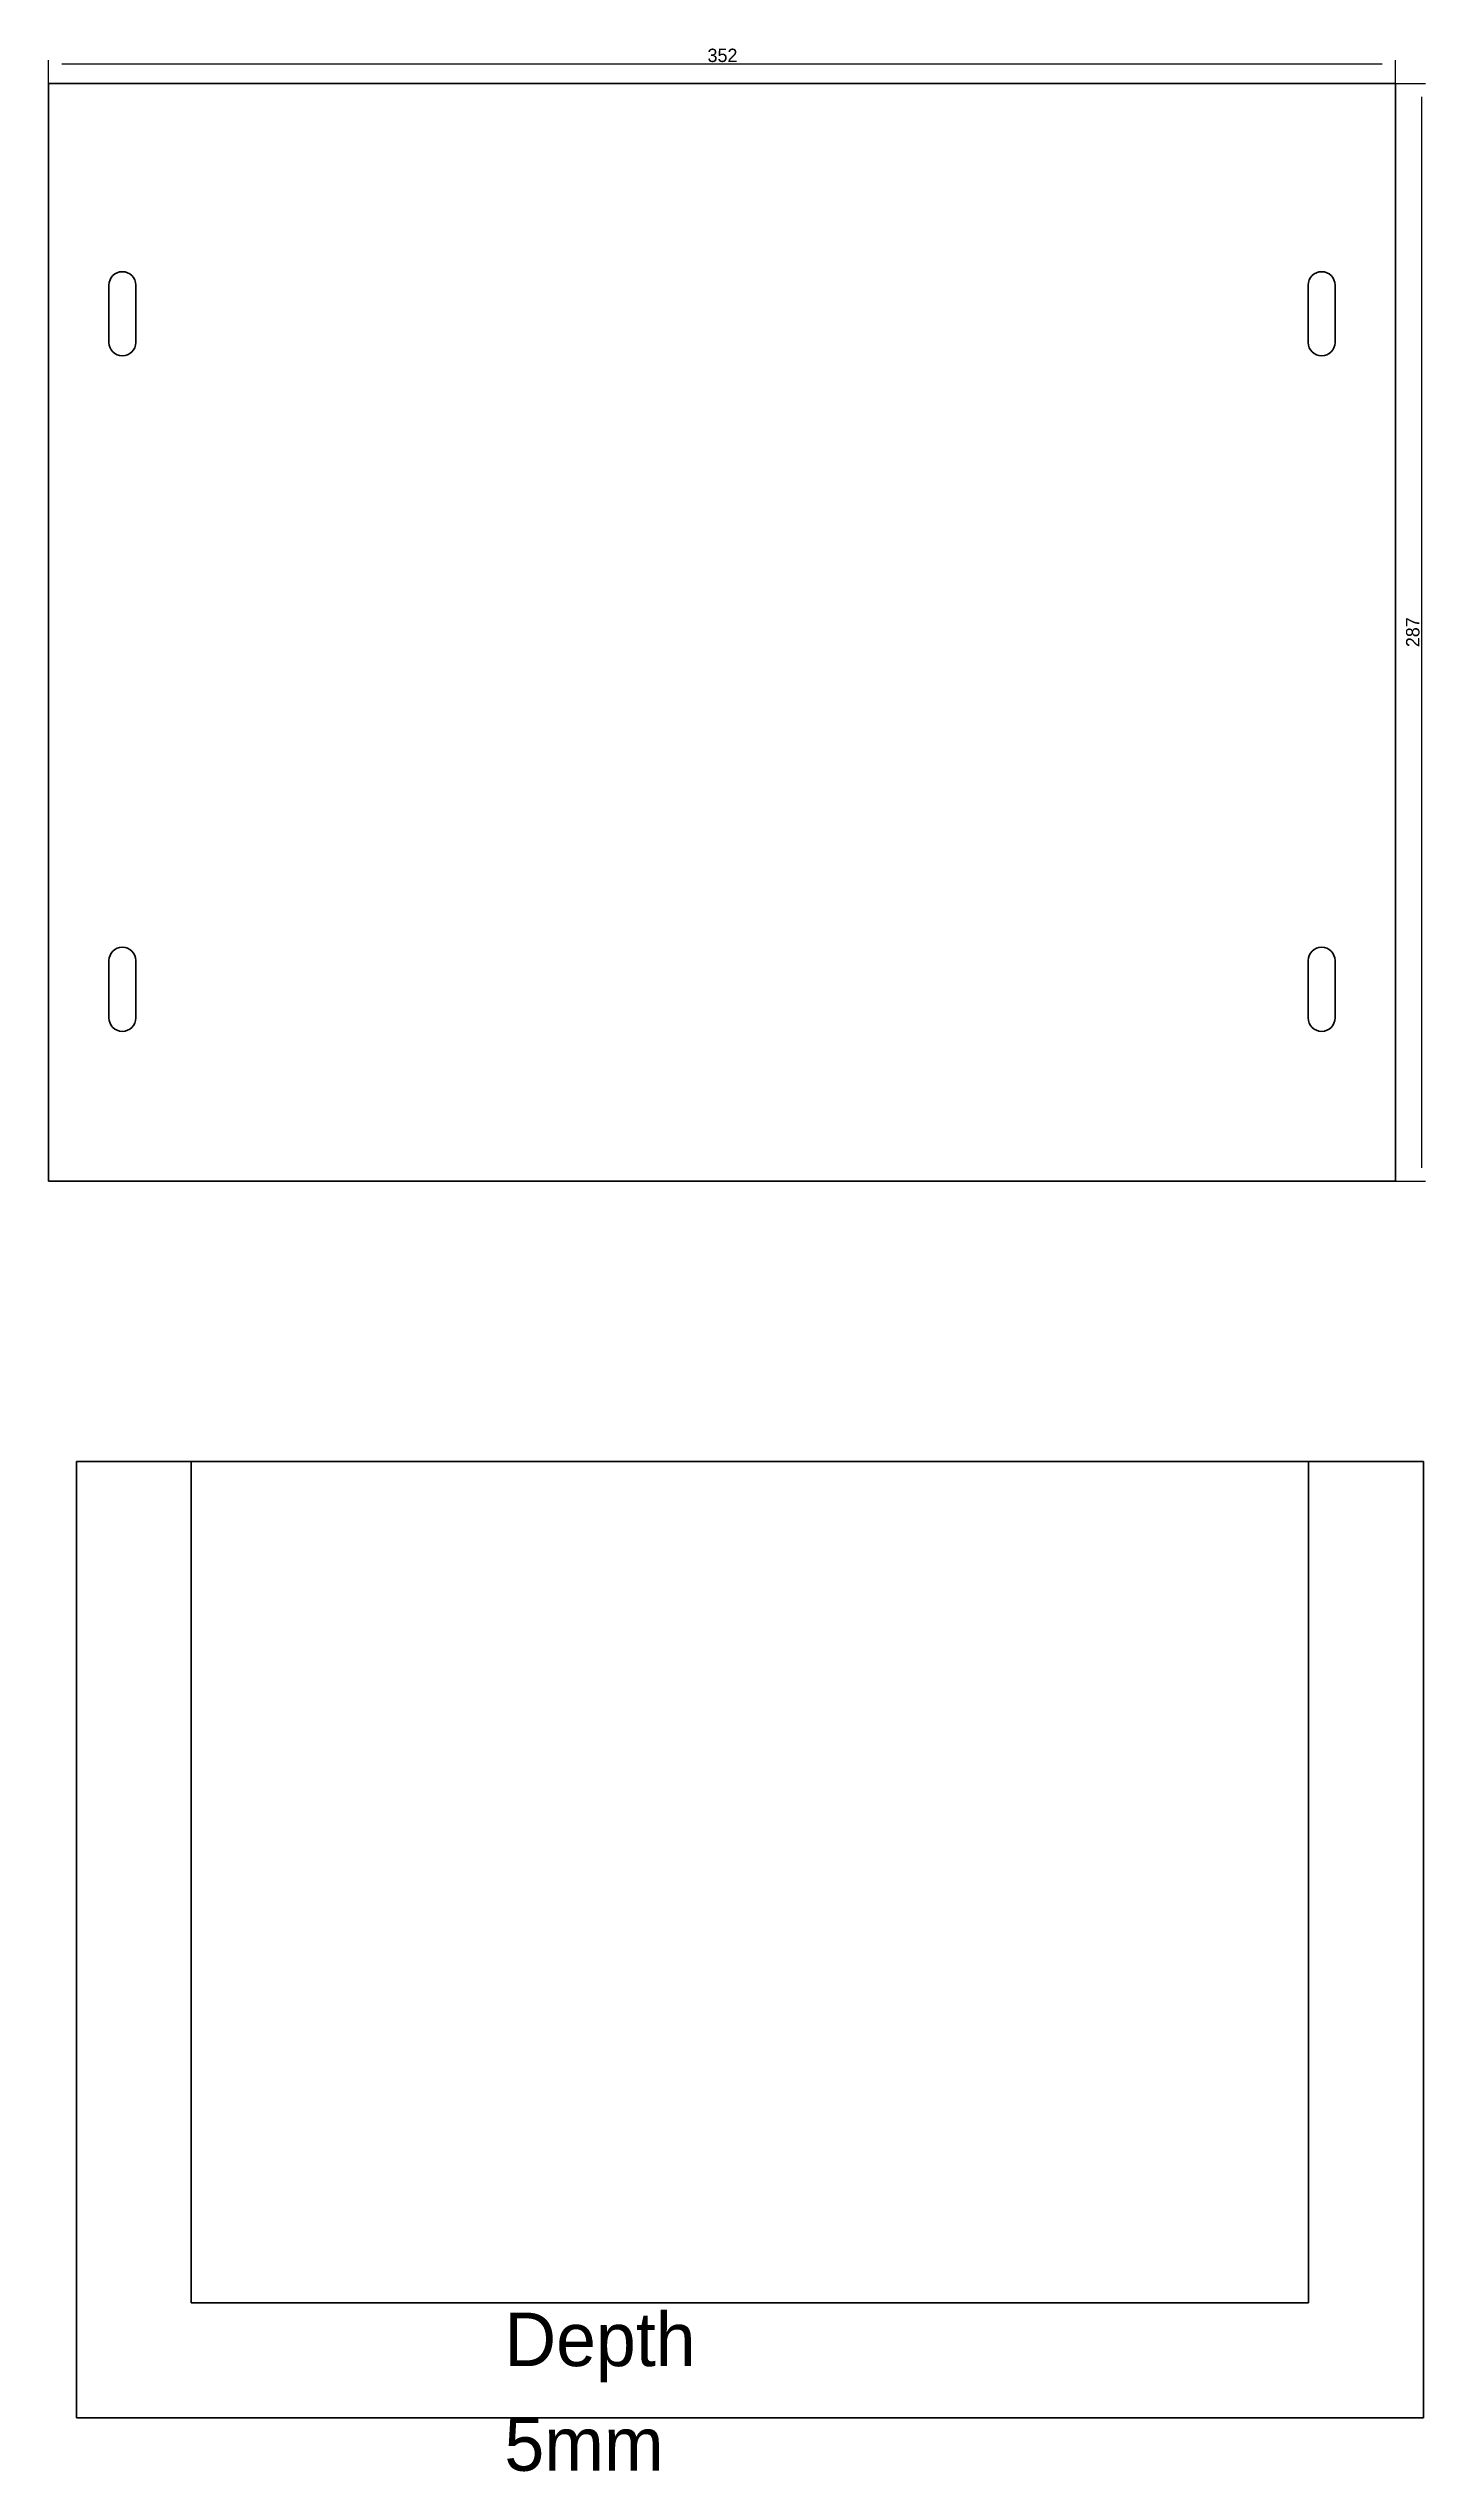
# Model space of a CAD drawing. Extents: x -577 to 639, y -253 to 381.
# Drawn here: x -577 to -217, y -253 to 381 of the extents above; entities that cross this region are included whole.
import ezdxf

# ---------------------------------------------------------------- set-up
doc = ezdxf.new("R2010")
doc.units = 0
doc.header["$MEASUREMENT"] = 0
for name, color, linetype, lineweight in [('Видимый контур (ГОСТ)', 7, 'Continuous', 0), ('Обозначение (ГОСТ)', 7, 'Continuous', 0), ('Размер (ГОСТ)', 7, 'Continuous', 0)]:
    doc.layers.add(name, color=color, linetype=linetype, lineweight=lineweight)

# ---------------------------------------------------------------- blocks, each defined once
blk = doc.blocks.new('Block_0')
at = {"layer": 'Размер (ГОСТ)', "color": 18, "lineweight": 25, "true_color": 0x000000}
for p, q in [((-576.63, 371.63), (-576.63, 377.69)), ((-228.13, 376.69), (-573.13, 376.69)), ((-224.63, 371.63), (-224.63, 377.69))]:
    blk.add_line(p, q, dxfattribs=at)
at = {"layer": 'Размер (ГОСТ)', "insert": (-404.41, 377.19), "char_height": 0.2, "attachment_point": 7}
blk.add_mtext('\\C18;\\c0;\\FMyriad Pro|b0|i0|c1;\\H3.500000;\\W1.000000;352', dxfattribs=at)
blk = doc.blocks.new('Block_1')
at = {"layer": 'Размер (ГОСТ)', "color": 18, "lineweight": 25, "true_color": 0x000000}
for p, q in [((-224.63, 371.63), (-216.79, 371.63)), ((-217.79, 88.13), (-217.79, 368.13)), ((-224.63, 84.63), (-216.79, 84.63))]:
    blk.add_line(p, q, dxfattribs=at)
at = {"layer": 'Размер (ГОСТ)', "insert": (-218.33, 224.27), "char_height": 0.2, "attachment_point": 7, "rotation": 90}
blk.add_mtext('\\C18;\\c0;\\FMyriad Pro|b0|i0|c1;\\H3.500000;\\W1.000000;287', dxfattribs=at)
blk = doc.blocks.new('Block_2')
at = {"layer": 'Обозначение (ГОСТ)', "char_height": 0.2, "attachment_point": 7}
for s, insert in [('\\C18;\\c0;\\FMyriad Pro|b0|i0|c1;\\H14.000000;\\W1.000000;Depth', (-457.49, -229.35)), ('\\C18;\\c0;\\FMyriad Pro|b0|i0|c1;\\H14.000000;\\W1.000000;5mm', (-457.49, -252.69))]:
    blk.add_mtext(s, dxfattribs=dict(at, insert=insert))

msp = doc.modelspace()

# ---------------------------------------------------------------- linework, layer by layer
at = {"layer": 'Видимый контур (ГОСТ)', "color": 18, "lineweight": 50, "true_color": 0x000000}
for p, q in [((-576.63, 371.63), (-576.63, 84.63)), ((-224.63, 371.63), (-576.63, 371.63)), ((-224.63, 84.63), (-224.63, 371.63)), ((-560.82, 303.93), (-560.82, 318.93)), ((-553.82, 318.93), (-553.82, 303.93)), ((-247.43, 303.93), (-247.43, 318.93)), ((-240.43, 318.93), (-240.43, 303.93)), ((-560.82, 127.33), (-560.82, 142.33)), ((-553.82, 142.33), (-553.82, 127.33)), ((-247.43, 127.33), (-247.43, 142.33)), ((-240.43, 142.33), (-240.43, 127.33)), ((-576.63, 84.63), (-224.63, 84.63)), ((-569.33, 11.39), (-539.33, 11.39)), ((-569.33, -238.61), (-569.33, 11.39)), ((-539.33, 11.39), (-539.33, -208.61)), ((-539.33, 11.39), (-247.33, 11.39)), ((-247.33, -208.61), (-247.33, 11.39)), ((-247.33, 11.39), (-217.33, 11.39)), ((-217.33, 11.39), (-217.33, -238.61)), ((-539.33, -208.61), (-247.33, -208.61)), ((-217.33, -238.61), (-569.33, -238.61))]:
    msp.add_line(p, q, dxfattribs=at)
for points in [[(-553.82, 318.93), (-553.82, 320.86), (-555.39, 322.43), (-557.32, 322.43), (-559.26, 322.43), (-560.82, 320.86), (-560.82, 318.93)], [(-240.43, 318.93), (-240.43, 320.86), (-242, 322.43), (-243.93, 322.43), (-245.86, 322.43), (-247.43, 320.86), (-247.43, 318.93)], [(-560.82, 303.93), (-560.82, 301.99), (-559.26, 300.43), (-557.32, 300.43), (-555.39, 300.43), (-553.82, 301.99), (-553.82, 303.93)], [(-247.43, 303.93), (-247.43, 301.99), (-245.86, 300.43), (-243.93, 300.43), (-242, 300.43), (-240.43, 301.99), (-240.43, 303.93)], [(-553.82, 142.33), (-553.82, 144.26), (-555.39, 145.83), (-557.32, 145.83), (-559.26, 145.83), (-560.82, 144.26), (-560.82, 142.33)], [(-240.43, 142.33), (-240.43, 144.26), (-242, 145.83), (-243.93, 145.83), (-245.86, 145.83), (-247.43, 144.26), (-247.43, 142.33)], [(-560.82, 127.33), (-560.82, 125.39), (-559.26, 123.83), (-557.32, 123.83), (-555.39, 123.83), (-553.82, 125.39), (-553.82, 127.33)], [(-247.43, 127.33), (-247.43, 125.39), (-245.86, 123.83), (-243.93, 123.83), (-242, 123.83), (-240.43, 125.39), (-240.43, 127.33)]]:
    msp.add_open_spline(points, degree=3, knots=[0, 0, 0, 0, 1, 1, 1, 2, 2, 2, 2], dxfattribs=at)

# ---------------------------------------------------------------- block references
at = {"layer": 'Обозначение (ГОСТ)'}
msp.add_blockref('Block_2', (0, 0), dxfattribs=at)
at = {"layer": 'Размер (ГОСТ)'}
for name in ['Block_0', 'Block_1']:
    msp.add_blockref(name, (0, 0), dxfattribs=at)

doc.saveas('drawing.dxf')
